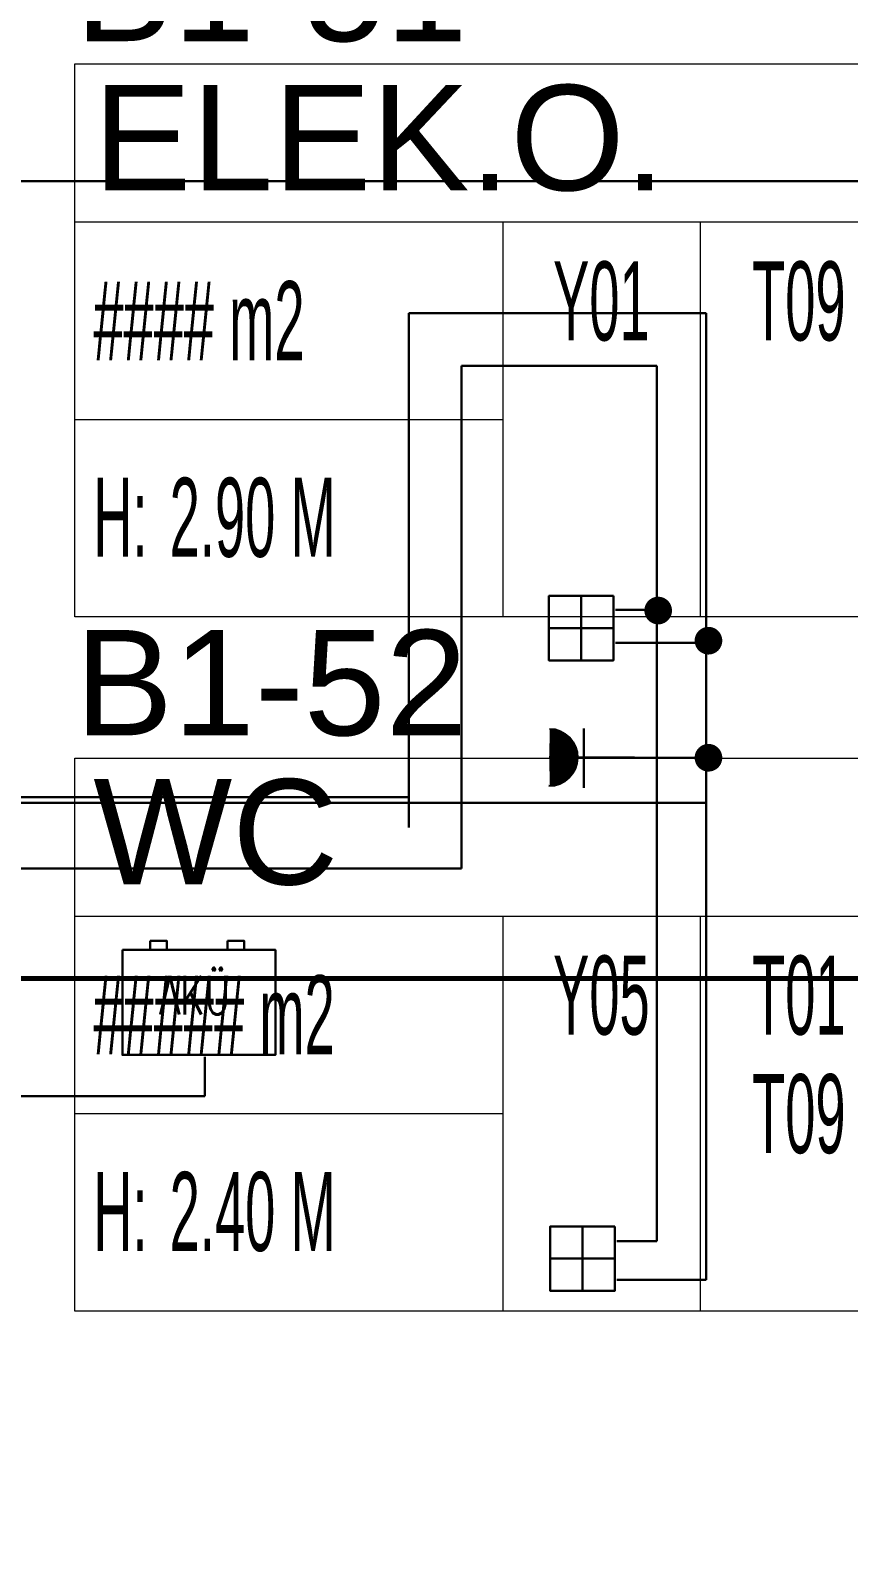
# Model space of a CAD drawing. Header units: metres. Extents: x -13194 to 152406, y -4219 to 19791.
# Drawn here: x 59393 to 59704, y 2622 to 3200 of the extents above; entities that cross this region are included whole.
import ezdxf
from ezdxf.enums import TextEntityAlignment as Align

# ---------------------------------------------------------------- set-up
doc = ezdxf.new("R2010")
doc.units = ezdxf.units.M
doc.header["$LTSCALE"] = 100
doc.header["$MEASUREMENT"] = 0
doc.linetypes.add('HIDDEN', pattern=[0.375, 0.25, -0.125])
doc.layers.get('0').update_dxf_attribs({"color": 9, "lineweight": 9})
for name, color, linetype, lineweight in [('06D', 9, 'Continuous', 9), ('21_mahal200', 9, 'Continuous', 9), ('E-DUVARA MONTE PRİZ KUTUSU', 7, 'Continuous', 30), ('E-KABLO', 7, 'Continuous', 30), ('E-KOMBİNE ETANŞ PRİZ (2x1 FAZ+4x3 FAZ)', 7, 'Continuous', 30), ('E-LINYE', 7, 'Continuous', 30), ('E-UPS PRİZ', 7, 'Continuous', 30)]:
    doc.layers.add(name, color=color, linetype=linetype, lineweight=lineweight)
doc.styles.add('Arial', font='arial.ttf', dxfattribs={"height": 2.5})
doc.styles.add('E-YAZI', font='txttw.shx')
doc.styles.add('MuuM_TEXT-STANDART', font='ARIALN.TTF')

# ---------------------------------------------------------------- blocks, each defined once
blk = doc.blocks.new('10_DUVARA MONTE PRİZ KUTUSU')
at = {"layer": 'E-DUVARA MONTE PRİZ KUTUSU', "color": 4}
for p, q in [((0, 24.5), (0, -24.5)), ((24.5, 0), (-24.5, 0))]:
    blk.add_line(p, q, dxfattribs=at)
blk.add_lwpolyline([(-24.5, -24.5), (24.5, -24.5), (24.5, 24.5), (-24.5, 24.5)], close=True, dxfattribs=at)
blk = doc.blocks.new('100_UPS PRİZ')
at = {"layer": 'E-UPS PRİZ', "color": 4}
for p, q in [((-1.223, 2.136), (1.279, 2.136)), ((0, 2.4), (0, 0))]:
    blk.add_line(p, q, dxfattribs=at)
at = {"layer": 'E-UPS PRİZ', "color": 4, "const_width": 1.2}
blk.add_lwpolyline([(-0.6, 3.584, 0.97398), (0.6, 3.584, 0.97398)], format="xyb", dxfattribs=at)
at = {"layer": 'E-UPS PRİZ', "color": 4}
blk.add_arc((0, 3.6), 1.2, 180.75513, 0.75513, dxfattribs=at)
blk = doc.blocks.new('E-AKU SARJ VE ENERJI UNITESI')
at = {"layer": 'E-KOMBİNE ETANŞ PRİZ (2x1 FAZ+4x3 FAZ)', "color": 2}
for points in [[(-185.5, 434), (-122.5, 434), (-122.5, 399), (-185.5, 399)], [(108.5, 434), (171.5, 434), (171.5, 399), (108.5, 399)], [(-290.5, 399), (290.5, 399), (290.5, 0), (-290.5, 0)]]:
    blk.add_lwpolyline(points, close=True, dxfattribs=at)
at = {"layer": 'E-KOMBİNE ETANŞ PRİZ (2x1 FAZ+4x3 FAZ)', "color": 2, "style": 'E-YAZI', "width": 0.7}
blk.add_text('AKÜ', height=147, dxfattribs=at).set_placement((-16.1, 242.9), align=Align.MIDDLE)
blk = doc.blocks.new('p-işyeri')
at = {"color": 0, "const_width": 2}
blk.add_lwpolyline([(200, 0), (200, 700), (-200, 700), (-200, 0)], close=True, dxfattribs=at)
blk = doc.blocks.new('0_roomno2')
blk.add_lwpolyline([(19.375, -10.5), (0, -10.5), (0, 0), (19.375, 0)], close=True)
for points in [[(0, -3), (19.375, -3)], [(8.125, -3), (8.125, -10.5)], [(11.875, -3), (11.875, -10.5)], [(15.625, -3), (15.625, -10.5)], [(0, -6.75), (8.125, -6.75)]]:
    blk.add_lwpolyline(points)
at = {"style": 'MuuM_TEXT-STANDART', "width": 0.6}
blk.add_text('H:', height=1.5, dxfattribs=at).set_placement((0.35, -8.608), align=Align.MIDDLE_LEFT)
at = {"style": 'Arial'}
blk.add_attdef('ODANO', (0, 1.17), '', height=2, dxfattribs=at)
blk.add_attdef('MEKANADI', text='', height=2, dxfattribs=at).set_placement((0.35, -3), align=Align.BOTTOM_LEFT)
at = {"style": 'MuuM_TEXT-STANDART', "width": 0.6}
for tag, p in [('YER01', (10, -4.5)), ('TAVAN01', (13.75, -4.5)), ('DUVAR01', (17.5, -4.5)), ('YER02', (10, -6.75)), ('TAVAN02', (13.75, -6.75)), ('DUVAR02', (17.5, -6.75)), ('YER03', (10, -9)), ('TAVAN03', (13.75, -9)), ('DUVAR03', (17.5, -9))]:
    blk.add_attdef(tag, text='', height=1.5, dxfattribs=at).set_placement(p, align=Align.MIDDLE_CENTER)
for tag, p in [('M2', (0.35, -4.875)), ('TEMIZTAVANYUKSEKLIGI', (1.8, -8.608))]:
    blk.add_attdef(tag, text='', height=1.5, dxfattribs=at).set_placement(p, align=Align.MIDDLE_LEFT)
blk = doc.blocks.new('1.bod.mimari1.elk')
at = {"layer": '06D', "color": 89, "linetype": 'HIDDEN', "true_color": 0x2e4d23, "rotation": 90}
for p in [(3660, -5590), (3660, -5990)]:
    blk.add_blockref('p-işyeri', p, dxfattribs=at)
at = {"layer": '21_mahal200'}
ref = blk.add_blockref('0_roomno2', (3254.7, -5442.72), dxfattribs=dict(at, xscale=20, yscale=20, zscale=20))
ref.add_attrib('ODANO', 'B1-51', (3254.7, -5434.08), dxfattribs={"layer": '0', "height": 40, "style": 'Arial'})
ref.add_attrib('MEKANADI', 'ELEK.O.', dxfattribs={"layer": '0', "height": 40, "style": 'Arial'}).set_placement((3261.7, -5502.72), align=Align.BOTTOM_LEFT)
ref.add_attrib('M2', '#### m2', dxfattribs={"layer": '0', "height": 30, "style": 'MuuM_TEXT-STANDART', "width": 0.6}).set_placement((3261.7, -5540.22), align=Align.MIDDLE_LEFT)
ref.add_attrib('TEMIZTAVANYUKSEKLIGI', '2.90 M', dxfattribs={"layer": '0', "height": 30, "style": 'MuuM_TEXT-STANDART', "width": 0.6}).set_placement((3290.7, -5614.88), align=Align.MIDDLE_LEFT)
ref.add_attrib('YER01', 'Y01', dxfattribs={"layer": '0', "height": 30, "style": 'MuuM_TEXT-STANDART', "width": 0.6}).set_placement((3454.7, -5532.72), align=Align.MIDDLE_CENTER)
ref.add_attrib('TAVAN01', 'T09', dxfattribs={"layer": '0', "height": 30, "style": 'MuuM_TEXT-STANDART', "width": 0.6}).set_placement((3529.7, -5532.72), align=Align.MIDDLE_CENTER)
ref.add_attrib('DUVAR01', 'D07', dxfattribs={"layer": '0', "height": 30, "style": 'MuuM_TEXT-STANDART', "width": 0.6}).set_placement((3604.7, -5532.72), align=Align.MIDDLE_CENTER)
ref = blk.add_blockref('0_roomno2', (3254.7, -5706.3), dxfattribs=dict(at, xscale=20, yscale=20, zscale=20))
ref.add_attrib('ODANO', 'B1-52', (3254.7, -5697.66), dxfattribs={"layer": '0', "height": 40, "style": 'Arial'})
ref.add_attrib('MEKANADI', 'WC', dxfattribs={"layer": '0', "height": 40, "style": 'Arial'}).set_placement((3261.7, -5766.3), align=Align.BOTTOM_LEFT)
ref.add_attrib('M2', '##### m2', dxfattribs={"layer": '0', "height": 30, "style": 'MuuM_TEXT-STANDART', "width": 0.6}).set_placement((3261.7, -5803.8), align=Align.MIDDLE_LEFT)
ref.add_attrib('TEMIZTAVANYUKSEKLIGI', '2.40 M', dxfattribs={"layer": '0', "height": 30, "style": 'MuuM_TEXT-STANDART', "width": 0.6}).set_placement((3290.7, -5878.46), align=Align.MIDDLE_LEFT)
ref.add_attrib('YER01', 'Y05', dxfattribs={"layer": '0', "height": 30, "style": 'MuuM_TEXT-STANDART', "width": 0.6}).set_placement((3454.7, -5796.3), align=Align.MIDDLE_CENTER)
ref.add_attrib('TAVAN01', 'T01', dxfattribs={"layer": '0', "height": 30, "style": 'MuuM_TEXT-STANDART', "width": 0.6}).set_placement((3529.7, -5796.3), align=Align.MIDDLE_CENTER)
ref.add_attrib('TAVAN02', 'T09', dxfattribs={"layer": '0', "height": 30, "style": 'MuuM_TEXT-STANDART', "width": 0.6}).set_placement((3529.7, -5841.3), align=Align.MIDDLE_CENTER)
ref.add_attrib('DUVAR02', 'D15', dxfattribs={"layer": '0', "height": 30, "style": 'MuuM_TEXT-STANDART', "width": 0.6}).set_placement((3604.7, -5841.3), align=Align.MIDDLE_CENTER)

msp = doc.modelspace()

# ---------------------------------------------------------------- linework, layer by layer
at = {"layer": 'E-KABLO', "color": 5}
for p, q in [((59556.76, 2881.82), (59556.76, 3072.67)), ((59630.95, 3072.67), (59556.76, 3072.67)), ((59630.95, 2740.22), (59630.95, 3072.67)), ((59536.76, 2897.4), (59536.76, 3056.18)), ((58928.86, 2881.82), (59556.76, 2881.82)), ((59615.68, 2740.22), (59630.95, 2740.22))]:
    msp.add_line(p, q, dxfattribs=at)
at = {"layer": 'E-KABLO', "color": 5, "const_width": 5.25}
msp.add_lwpolyline([(59634.05, 2979.72, -1), (59628.8, 2979.72, -1)], format="xyb", close=True, dxfattribs=at)
at = {"layer": 'E-KABLO', "color": 4, "const_width": 5.25}
for points in [[(59653.15, 2968.27, -1), (59647.9, 2968.27, -1)], [(59653.15, 2923.83, -1), (59647.9, 2923.83, -1)]]:
    msp.add_lwpolyline(points, format="xyb", close=True, dxfattribs=at)
at = {"layer": 'E-KOMBİNE ETANŞ PRİZ (2x1 FAZ+4x3 FAZ)', "color": 2}
for p in [(59459.16, 2810.3), (58930.16, 2795.3)]:
    msp.add_line(p, (59459.16, 2795.3), dxfattribs=at)
at = {"layer": 'E-LINYE', "color": 4}
for p, q in [((59832.2, 3142.72), (58904.47, 3142.72)), ((59536.76, 2908.84), (59536.76, 3092.67)), ((59649.7, 3092.67), (59536.76, 3092.67)), ((59649.7, 3092.67), (59649.7, 2725.64)), ((59615.17, 2979.98), (59630.95, 2979.98)), ((59615.17, 2967.42), (59649.7, 2967.42)), ((59614.19, 2923.83), (59650.53, 2923.83)), ((58882.51, 2908.84), (59536.76, 2908.84)), ((58884.47, 2906.65), (59649.7, 2906.65)), ((59615.68, 2725.64), (59649.7, 2725.64))]:
    msp.add_line(p, q, dxfattribs=at)

# ---------------------------------------------------------------- block references
at = {"layer": '06D'}
msp.add_blockref('1.bod.mimari1.elk', (56155.16, 8630), dxfattribs=at)
at = {"layer": 'E-DUVARA MONTE PRİZ KUTUSU', "color": 3, "xscale": 0.5, "yscale": 0.5, "zscale": 0.5, "rotation": 180}
for p in [(59602.14, 2973.04), (59602.65, 2733.63)]:
    msp.add_blockref('10_DUVARA MONTE PRİZ KUTUSU', p, dxfattribs=at)
at = {"layer": 'E-KOMBİNE ETANŞ PRİZ (2x1 FAZ+4x3 FAZ)', "color": 4, "xscale": 0.1, "yscale": 0.1, "zscale": 0.1}
msp.add_blockref('E-AKU SARJ VE ENERJI UNITESI', (59456.98, 2810.96), dxfattribs=at)
at = {"layer": 'E-UPS PRİZ', "xscale": -9, "yscale": 9, "zscale": 9, "rotation": 90}
msp.add_blockref('100_UPS PRİZ', (59622.4, 2923.94), dxfattribs=at)

doc.saveas('drawing.dxf')
